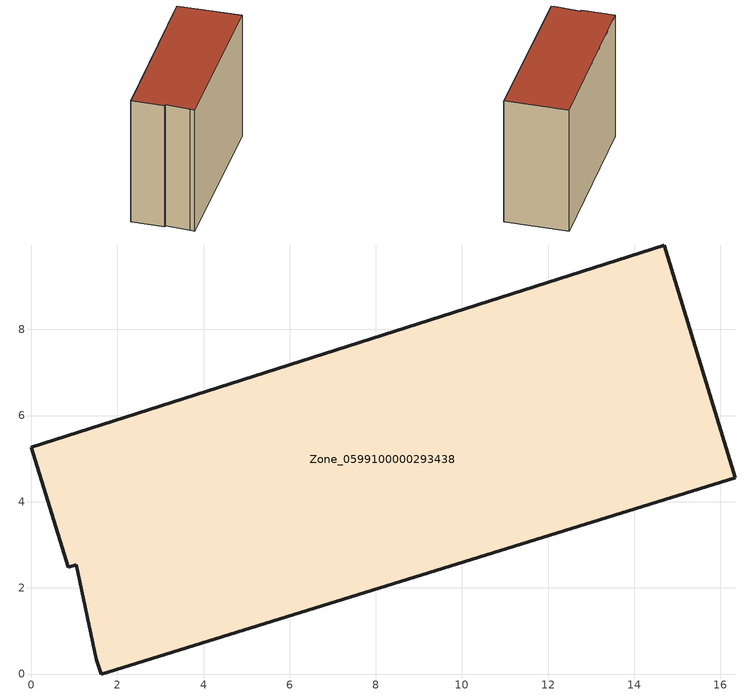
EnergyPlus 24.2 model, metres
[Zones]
Zone_0599100000293438
 floor ground (C_G): 1.62,0 1.51,0.35 1.04,2.53 0.86,2.48 0,5.26 14.69,9.96 16.35,4.55 z0
 wall outside (C_F): 1.62,0 16.35,4.55 14.69,9.96 0,5.26 0.86,2.48 1.04,2.53 1.51,0.35 1.62,0 z0:11.91
 roof outside (C_R): 1.51,0.35 1.62,0 16.35,4.55 14.69,9.96 0,5.26 0.86,2.48 1.04,2.53 z11.91
[BUILDING]
Pand.0599100000293438: North Axis=0; Terrain=City; Loads Convergence Tolerance Value=0.04; Temperature Convergence Tolerance Value=0.4; Solar Distribution=FullExterior; Maximum Number of Warmup Days=25; Minimum Number of Warmup Days=1
[Site:Location]
Rotterdam.The.Hague.AP_ZH_NLD Design_Conditions: Latitude=51.96; Longitude=4.45; Time Zone=1; Elevation=-4.5
[SITE:GROUNDTEMPERATURE:BUILDINGSURFACE]
18, 18, 18, 18, 18, 18, 18, 18, 18, 18, 18, 18
[MATERIAL] Thermal Absorptance=0.9; Solar Absorptance=0.7; Visible Absorptance=0.7
Name | Roughness | Thickness | Conductivity | Density | Specific Heat
G.TI.1946 | MediumSmooth | 0.15 | 1 | 540 | 1210
F.TI.1946 | Rough | 0.3 | 0.857143 | 1920 | 840
R.TI.1946 | MediumRough | 0.2 | 0.1 | 1500 | 1000
[CONSTRUCTION]
C_G: G.TI.1946
C_F: F.TI.1946
C_R: R.TI.1946
[ZONE]
Zone_0599100000293438: Type=1; Multiplier=1; Ceiling Height=Autocalculate; Volume=Autocalculate; Floor Area=autocalculate; Part of Total Floor Area=Yes
[ZONEINFILTRATION:DESIGNFLOWRATE]
Infil_Zone_0599100000293438: Zone or ZoneList or Space or SpaceList=Zone_0599100000293438; Schedule=AlwaysOn; Design Flow Rate Calculation Method=Flow/Area; Flow Rate per Floor Area=0.003; Constant Term Coefficient=1; Temperature Term Coefficient=0; Velocity Term Coefficient=0; Velocity Squared Term Coefficient=0
[HVACTEMPLATE:ZONE:IDEALLOADSAIRSYSTEM]
Zone_0599100000293438: Maximum Heating Supply Air Temperature=50; Minimum Cooling Supply Air Temperature=13; Maximum Heating Supply Air Humidity Ratio=0.0156; Minimum Cooling Supply Air Humidity Ratio=0.0077; Heating Limit=NoLimit; Cooling Limit=NoLimit; Dehumidification Control Type=ConstantSensibleHeatRatio; Cooling Sensible Heat Ratio=0.7; Dehumidification Setpoint=60; Humidification Control Type=None; Humidification Setpoint=30; Outdoor Air Method=None; Outdoor Air Flow Rate per Person=0.00944; Outdoor Air Flow Rate per Zone Floor Area=0; Outdoor Air Flow Rate per Zone=0; Demand Controlled Ventilation Type=None; Outdoor Air Economizer Type=NoEconomizer; Heat Recovery Type=None; Sensible Heat Recovery Effectiveness=0.7; Latent Heat Recovery Effectiveness=0.65
[ZONECONTROL:THERMOSTAT]
ThermostatControl_Zone_0599100000293438: Zone or ZoneList=Zone_0599100000293438; Control Type Schedule=DualSetpointControlType; Control 1=Thermostat_Zone_0599100000293438; Temperature Difference Between Cutout And Setpoint=0
[THERMOSTATSETPOINT:DUALSETPOINT]
Thermostat_Zone_0599100000293438: Heating Setpoint Temperature Schedule=HeatingSetpoint_Zone_0599100000293438; Cooling Setpoint Temperature Schedule=CoolingSetpoint_Zone_0599100000293438
[SCHEDULE:COMPACT]
HeatingSetpoint_Zone_0599100000293438: Through: 12/31, For: AllDays, Until: 24:00, 21
CoolingSetpoint_Zone_0599100000293438: Through: 12/31, For: AllDays, Until: 24:00, 24
DualSetpointControlType: Through: 12/31, For: AllDays, Until: 24:00, 4
AlwaysOn: Through: 12/31, For: AllDays, Until: 24:00, 1
